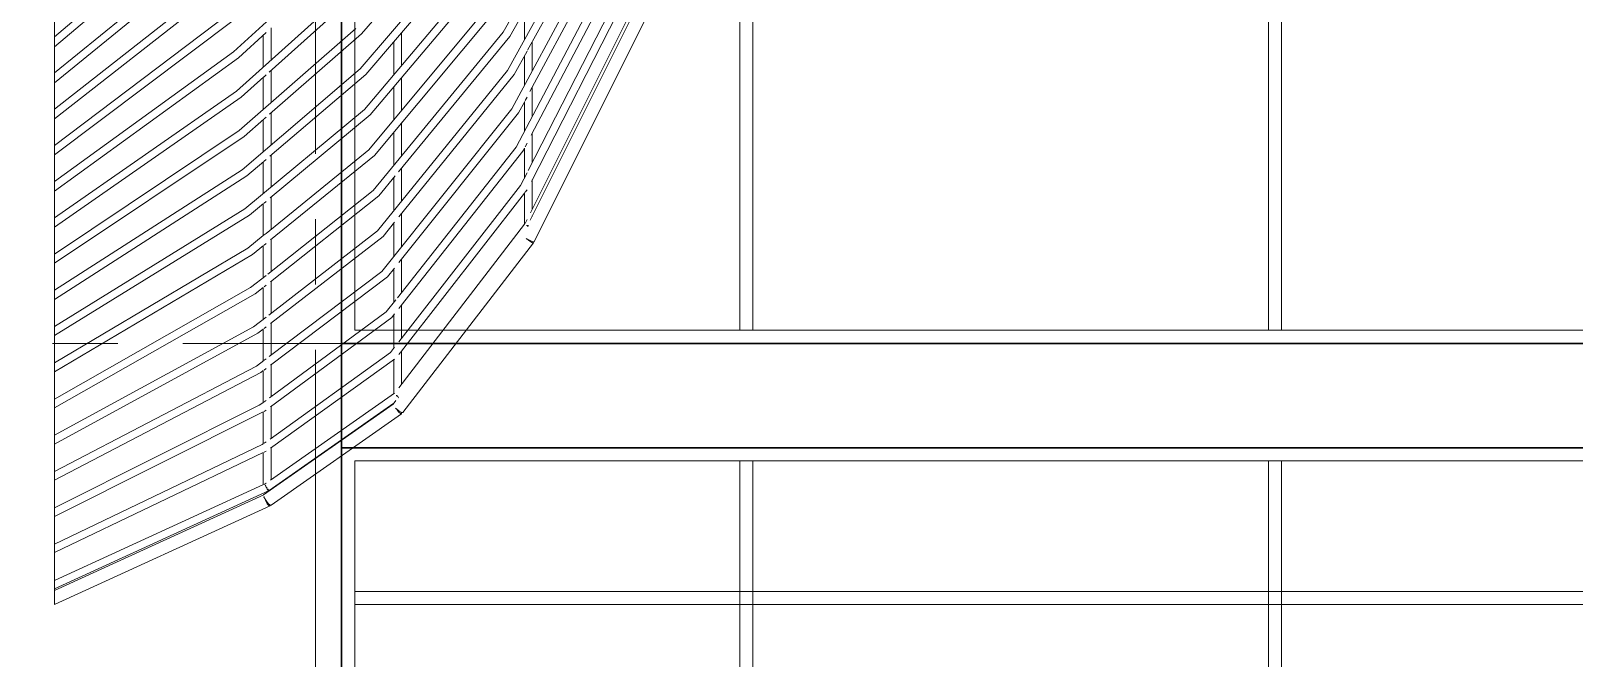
# Model space of a CAD drawing. Header units: millimetres. Extents: x 886808 to 1650903, y -1008069 to 230892.
# Drawn here: x 1040581 to 1046493, y -405387 to -402987 of the extents above; entities that cross this region are included whole.
import ezdxf

# ---------------------------------------------------------------- set-up
doc = ezdxf.new("R2010")
doc.units = ezdxf.units.MM
doc.linetypes.add('CENTER', pattern=[2, 1.25, -0.25, 0.25, -0.25])
doc.layers.get('0').update_dxf_attribs({"lineweight": 0})
for name, color, linetype, lineweight in [('03- Net Cua- 153', 153, 'Continuous', 9), ('8l NET TO', 8, 'Continuous', 9), ('A-Wall', 113, 'Continuous', 30), ('A_Dim', 8, 'Continuous', 5)]:
    doc.layers.add(name, color=color, linetype=linetype, lineweight=lineweight)

# ---------------------------------------------------------------- blocks, each defined once
blk = doc.blocks.new('A$C41046D4A')
at = {"transparency": 33554636}
for p, q in [((1719.2, 2191.3), (2219, 3074)), ((1744.1, 2174.7), (2244.8, 3059)), ((1735.8, 2044.5), (2235.5, 2950.4)), ((1812.5, 2121.8), (2261.5, 2935.8)), ((1752.4, 1897.8), (2252, 2826.9)), ((1821.6, 1963.4), (2278.3, 2812.7)), ((1175.7, 2184.3), (1677.1, 2761)), ((0, 2173.4), (642.3, 2716.6)), ((0, 2134.8), (662.8, 2695.5)), ((1769, 1751), (2268.6, 2703.4)), ((1826.3, 1796), (2295, 2689.5)), ((1170.9, 2049.9), (1669.5, 2631.6)), ((1192.3, 2029.3), (1693.8, 2614.4)), ((0, 2034.8), (653.1, 2566.3)), ((0, 1996.9), (673.4, 2544.9)), ((1814.9, 1661.5), (2285.1, 2579.9)), ((1827.1, 1619.9), (2302.9, 2549)), ((685.9, 2115.4), (1120.9, 2514.8)), ((1187.6, 1894.9), (1686.1, 2484.8)), ((1209, 1874.2), (1710.6, 2467.8)), ((1823, 1499.2), (2302.9, 2458.9)), ((0, 1896.2), (664, 2416)), ((0, 1858.8), (684, 2394.2)), ((1822.6, 1470.7), (2292.6, 2410.7)), ((1837.4, 1388.8), (2337.4, 2388.8)), ((696.8, 1965.1), (1137.5, 2359.9)), ((822.7, 2038.1), (1159, 2339.4)), ((1204.2, 1740), (1702.6, 2338.1)), ((1225.6, 1719.2), (1727.4, 2321.3)), ((0, 1757.6), (674.9, 2265.7)), ((1800, 2160.9), (1800, 2273.4)), ((0, 1720.7), (694.6, 2243.6)), ((705.2, 2093), (810.4, 2189.6)), ((707.7, 1814.8), (1154.2, 2204.9)), ((830, 2084.4), (830, 2207.6)), ((1220.9, 1585), (1719.2, 2191.3)), ((1330, 2063.5), (1330, 2189.9)), ((800, 2057.5), (800, 2180.1)), ((823.9, 1877), (1175.7, 2184.3)), ((1300, 2028), (1300, 2154.9)), ((1318, 1656.3), (1744.1, 2174.7)), ((1830, 2042.1), (1830, 2153.5)), ((0, 1619), (685.9, 2115.4)), ((0, 1582.6), (705.2, 2093)), ((1760.9, 2028.2), (1810.4, 2117.9)), ((1800, 1986.3), (1800, 2099.1)), ((715.8, 1942.4), (802.5, 2020)), ((718.7, 1664.5), (1170.9, 2049.9)), ((800, 1895.4), (800, 2017.8)), ((802.9, 2020.4), (810.4, 2027.1)), ((825.3, 1716.4), (1192.3, 2029.3)), ((830, 1921.6), (830, 2044.7)), ((1237.6, 1430.1), (1735.8, 2044.5)), ((1319.6, 1484), (1760.9, 2028.2)), ((1330, 1890.9), (1330, 2017.5)), ((0, 1480.3), (696.8, 1965.1)), ((1300, 1854.9), (1300, 1982)), ((1830, 1867.3), (1830, 1979)), ((0, 1444.4), (715.8, 1942.4)), ((729.6, 1514.2), (1187.6, 1894.9)), ((1254.3, 1275.1), (1752.4, 1897.8)), ((1777.6, 1881.6), (1801.4, 1925.8)), ((1800, 1810.2), (1800, 1923.3)), ((1802.9, 1928.6), (1810.4, 1942.5)), ((726.4, 1791.8), (802, 1857.9)), ((800, 1733.8), (800, 1856.1)), ((802.9, 1858.6), (810.4, 1865.2)), ((826.7, 1556.4), (1209, 1874.2)), ((830, 1759.4), (830, 1882.3)), ((1319.6, 1309.1), (1777.6, 1881.6)), ((1330, 1717.7), (1330, 1844.4)), ((0, 1341.7), (707.7, 1814.8)), ((0, 1306.2), (726.4, 1791.8)), ((1300, 1681.2), (1300, 1808.4)), ((1830, 1691.1), (1830, 1803)), ((810.5, 1420.5), (1204.2, 1740)), ((827.1, 1395.9), (1225.6, 1719.2)), ((830, 1597.6), (830, 1720.5)), ((1313.5, 1174.1), (1769, 1751)), ((1327.9, 1144.2), (1794.3, 1735.1)), ((1794.3, 1735.1), (1800, 1745.8)), ((1800, 1632.5), (1800, 1746.8)), ((1802.9, 1751.3), (1810.4, 1765.6)), ((0, 1203), (718.7, 1664.5)), ((737, 1641.2), (801.5, 1696.2)), ((800, 1572.7), (800, 1694.9)), ((802.9, 1697.3), (810.4, 1703.7)), ((1330, 1544), (1330, 1670.9)), ((0, 1168), (737, 1641.2)), ((1242.3, 1564.2), (1305, 1640.4)), ((1300, 1507), (1300, 1634.4)), ((1319.6, 1006.3), (1785.6, 1604.3)), ((1785.6, 1604.3), (1810.4, 1652.7)), ((1830, 1513.2), (1830, 1625.5)), ((802.9, 1536.6), (810.4, 1542.8)), ((816.9, 1265.2), (1220.9, 1585)), ((827.1, 1235.6), (1242.3, 1564.2)), ((830, 1436.4), (830, 1559.1)), ((1329.1, 969.9), (1800, 1574.3)), ((1800, 1454.7), (1800, 1576.7)), ((1802.9, 1578), (1810.4, 1587.6)), ((0, 1064.3), (729.6, 1514.2)), ((0, 1029.7), (747.7, 1490.7)), ((747.7, 1490.7), (801, 1535)), ((800, 1412), (800, 1534.2)), ((1330, 1369.8), (1330, 1496.8)), ((1822.9, 1499.1), (1823, 1499.2)), ((1823, 1499.2), (1823, 1499.2)), ((1830, 1485.5), (1830, 1487.4)), ((800, 1412), (810.4, 1420.4)), ((820.6, 1108), (1237.6, 1430.1)), ((1259, 1409.1), (1302.9, 1463.3)), ((1300, 1332.3), (1300, 1459.8)), ((1319.6, 830.3), (1800.5, 1455.4)), ((1800.5, 1455.4), (1800.5, 1455.4)), ((1802.9, 1458.9), (1810.4, 1473.9)), ((1807.9, 1451), (1810.4, 1451.2)), ((1810.4, 1451.2), (1811, 1451.2)), ((1811.2, 1449.8), (1812.1, 1449.8)), ((1811.2, 1449.8), (1811.2, 1449.7)), ((1811.2, 1449.8), (1811.4, 1449.7)), ((1811.2, 1449.8), (1811.2, 1449.8)), ((1811.2, 1449.7), (1811.4, 1449.7)), ((1811.4, 1449.7), (1814.3, 1447.5)), ((1811.4, 1449.7), (1814.6, 1448.1)), ((1811.9, 1451.2), (1815.9, 1451.2)), ((1811.9, 1449.3), (1812, 1449.4)), ((1812, 1449.4), (1812.9, 1451.2)), ((1812.1, 1451.2), (1812.7, 1450.9)), ((0, 925.6), (740.6, 1363.9)), ((740.6, 1363.9), (800, 1412)), ((758.3, 1340.1), (800.4, 1374.3)), ((800, 1251.9), (800, 1373.9)), ((802.9, 1376.2), (810.4, 1382.3)), ((827.1, 1075.7), (1259, 1409.1)), ((830, 1275.6), (830, 1398.2)), ((1335, 735), (1835, 1385)), ((1806.5, 1401), (1808.6, 1399.8)), ((1808.6, 1399.8), (1808.6, 1399.8)), ((1808.7, 1399.8), (1808.7, 1399.8)), ((1808.7, 1399.8), (1808.9, 1399.6)), ((1808.9, 1399.6), (1822.4, 1393)), ((1808.9, 1399.6), (1821, 1390.6)), ((1821, 1390.6), (1831.1, 1385)), ((1822.4, 1393), (1833.4, 1388.8)), ((1831.1, 1385), (1835, 1385)), ((1835, 1385), (1832.1, 1389.4)), ((1833.4, 1388.8), (1837.4, 1388.8)), ((0, 891.3), (758.3, 1340.1)), ((1330, 1195), (1330, 1322.1)), ((751.6, 1213.6), (810.4, 1260.1)), ((822.3, 949.6), (1254.3, 1275.1)), ((827.1, 916.2), (1275.6, 1254.1)), ((1275.6, 1254.1), (1302.9, 1288.2)), ((1300, 1157), (1300, 1284.6)), ((0, 786.8), (751.6, 1213.6)), ((0, 753), (769, 1189.6)), ((769, 1189.6), (800, 1214.1)), ((800, 1092.1), (800, 1214.2)), ((802.9, 1216.4), (810.4, 1222.3)), ((830, 1115.3), (830, 1237.8)), ((1271, 1120.2), (1307.8, 1166.8)), ((1319.6, 1133.8), (1327.1, 1143.3)), ((1330, 1019.6), (1330, 1146.9)), ((762.7, 1063.3), (810.4, 1100.1)), ((824, 791.6), (1271, 1120.2)), ((827.1, 757.1), (1292.3, 1099.1)), ((830, 955.4), (830, 1077.9)), ((1292.3, 1099.1), (1302.9, 1112.5)), ((1300, 1108.9), (1300, 1109.7)), ((1300, 981.1), (1300, 1108.9)), ((0, 648.1), (762.7, 1063.3)), ((0, 614.6), (779.7, 1039.1)), ((779.7, 1039.1), (800, 1054.7)), ((800, 932.8), (800, 1055.1)), ((802.9, 1056.9), (810.4, 1062.7)), ((825.7, 633.9), (1287.7, 965.3)), ((1287.7, 965.3), (1302.9, 984.8)), ((1319.6, 957.8), (1327.1, 967.4)), ((1330, 843.7), (1330, 971.1)), ((0, 509.3), (773.7, 913)), ((0, 476.1), (790.5, 888.6)), ((773.7, 913), (802.3, 934.6)), ((790.5, 888.6), (800, 895.7)), ((800, 773.9), (800, 896.5)), ((802.9, 935), (810.4, 940.6)), ((802.9, 897.9), (810.4, 903.6)), ((827.1, 598.5), (1302.9, 939.7)), ((830, 796), (830, 918.3)), ((1300, 937.7), (1300, 938.9)), ((1300, 807.4), (1300, 937.7)), ((784.8, 762.8), (801.7, 775.2)), ((802.9, 776), (810.4, 781.6)), ((822.9, 437.2), (1300.3, 771.4)), ((827.1, 476.3), (1302.9, 809.4)), ((827.1, 476.2), (1302.9, 809.3)), ((1297.1, 767.3), (1308.1, 781.5)), ((1309.1, 800.7), (1310.4, 800.8)), ((1310.4, 800.8), (1311, 800.8)), ((1311.2, 799.8), (1311.2, 799.8)), ((1311.2, 799.8), (1311.3, 799.7)), ((1311.4, 799.9), (1311.5, 799.8)), ((1311.5, 799.8), (1314.2, 796.2)), ((1311.8, 799.3), (1314.9, 797.1)), ((1316.9, 792.6), (1317, 792.5)), ((1317, 792.5), (1317.8, 791.7)), ((1317.8, 791.7), (1317.8, 791.7)), ((1318.5, 794.4), (1318.6, 794.3)), ((1318.6, 794.3), (1319.6, 793.8)), ((0, 370.6), (784.8, 762.8)), ((0, 337.7), (800, 737.5)), ((800, 615.5), (800, 738.2)), ((800.8, 419.8), (1297.6, 767.6)), ((802.9, 739.3), (810.4, 744.8)), ((829.8, 380.1), (1329.8, 730.1)), ((830, 637), (830, 759.2)), ((1306.9, 751.4), (1308.7, 749.8)), ((1308.7, 749.8), (1308.8, 749.7)), ((1309.1, 749.9), (1309.2, 749.8)), ((1309.8, 749), (1309.2, 749.8)), ((1309.8, 749), (1321, 740.6)), ((1309.8, 749), (1318.3, 737.6)), ((1318.3, 737.6), (1326.2, 730.1)), ((1321, 740.6), (1331.1, 735)), ((1326.2, 730.1), (1329.8, 730.1)), ((1329.8, 730.1), (1328, 736.7)), ((1331.1, 735), (1335, 735)), ((0, 231.9), (796, 612.6)), ((796, 612.6), (801.1, 616.2)), ((802.9, 617.5), (810.4, 622.9)), ((830, 478.4), (830, 600.5)), ((0, 199.2), (800, 581.9)), ((800, 459.1), (800, 582.9)), ((802.9, 583.2), (810.4, 586.8)), ((0, 93.1), (800.3, 459.2)), ((0, 60.8), (822.9, 437.2)), ((0, 53.9), (802.3, 420.9)), ((802.9, 460.4), (807.1, 462.3)), ((803.7, 413.9), (803.7, 413.2)), ((806.5, 461.8), (810.4, 464.5)), ((807.1, 462.3), (810.4, 464.6)), ((807.3, 457.1), (807.3, 457.1)), ((807.3, 457.1), (809.4, 453.5)), ((809.5, 450.4), (810.4, 450.4)), ((809.6, 453.5), (810.4, 451.3)), ((810.4, 450.4), (810.9, 450.4)), ((810.6, 450.4), (810.9, 449.8)), ((810.9, 449.8), (815.1, 441.7)), ((811.4, 449.9), (811.5, 449.8)), ((811.5, 449.8), (814.2, 446.2)), ((815.1, 441.7), (819.2, 436.7)), ((816.9, 442.6), (817, 442.5)), ((817, 442.5), (819.3, 440.3)), ((819.2, 435.5), (818.1, 435.5)), ((819.2, 436.7), (821.8, 436.7)), ((819.6, 435.5), (819.2, 435.5)), ((820.4, 436.1), (819.6, 435.5)), ((821.3, 436.7), (820.4, 436.1)), ((820.7, 437.3), (820.9, 436.8)), ((820.7, 436.7), (820.9, 436.8)), ((821.8, 437.1), (821.3, 436.7)), ((821.6, 438.1), (821.7, 438)), ((821.7, 438), (822.8, 438)), ((822, 437.2), (821.8, 437.1)), ((821.8, 436.7), (821.8, 437.2)), ((0, 0), (826.3, 378)), ((802.2, 412), (802.2, 411.9)), ((802.2, 411.9), (805.5, 406.3)), ((803.7, 413.2), (803.7, 413.2)), ((806, 406.1), (808.1, 399.8)), ((806.7, 404.1), (809.2, 399.8)), ((808.1, 399.8), (815.1, 386.3)), ((809.2, 399.8), (818.3, 387.6)), ((815.1, 386.3), (822.1, 378)), ((818.3, 387.6), (826.2, 380.1)), ((822.1, 378), (826.3, 378)), ((826.2, 380.1), (829.8, 380.1)), ((826.3, 378), (826.3, 380.1))]:
    blk.add_line(p, q, dxfattribs=at)
blk.add_lwpolyline([(0, 0), (0, 4253)], dxfattribs=at)

msp = doc.modelspace()

# ---------------------------------------------------------------- linework, layer by layer
at = {"layer": '03- Net Cua- 153', "linetype": 'Continuous', "transparency": 33554636}
for points in [[(1041771.4, -400982.5), (1048921.4, -400982.5), (1048921.4, -404182.5), (1041771.4, -404182.5)], [(1041821.4, -401032.5), (1048871.4, -401032.5), (1048871.4, -404132.5), (1041821.4, -404132.5)], [(1043346.4, -401032.5), (1043296.4, -401032.5), (1043296.4, -404132.5), (1043346.4, -404132.5)], [(1045371.4, -401032.5), (1045321.4, -401032.5), (1045321.4, -404132.5), (1045371.4, -404132.5)], [(1041771.4, -404582.5), (1048921.4, -404582.5), (1048921.4, -407782.5), (1041771.4, -407782.5)], [(1041821.4, -404632.5), (1048871.4, -404632.5), (1048871.4, -407732.5), (1041821.4, -407732.5)], [(1043346.4, -404632.5), (1043296.4, -404632.5), (1043296.4, -407732.5), (1043346.4, -407732.5)], [(1045371.4, -404632.5), (1045321.4, -404632.5), (1045321.4, -407732.5), (1045371.4, -407732.5)], [(1041821.4, -405132.5), (1048871.4, -405132.5), (1048871.4, -405182.5), (1041821.4, -405182.5)]]:
    msp.add_lwpolyline(points, close=True, dxfattribs=at)
at = {"layer": '8l NET TO', "color": 251, "linetype": 'CENTER', "ltscale": 1000, "true_color": 0x636466, "transparency": 33554636}
for p, q in [((1041671.4, -415457.7), (1041671.4, -396873.3)), ((1013163.7, -404182.5), (1057280.6, -404182.5))]:
    msp.add_line(p, q, dxfattribs=at)
at = {"layer": 'A-Wall', "transparency": 33554636}
msp.add_lwpolyline([(1041771.4, -411982.5), (1041771.4, -400982.5)], dxfattribs=at)
msp.add_lwpolyline([(1041771.4, -404182.5), (1048921.4, -404182.5), (1048921.4, -404582.5), (1041771.4, -404582.5)], close=True, dxfattribs=at)

# ---------------------------------------------------------------- block references
at = {"layer": 'A_Dim', "transparency": 33554636}
msp.add_blockref('A$C41046D4A', (1040671.4, -405182.5), dxfattribs=at)

doc.saveas('drawing.dxf')
